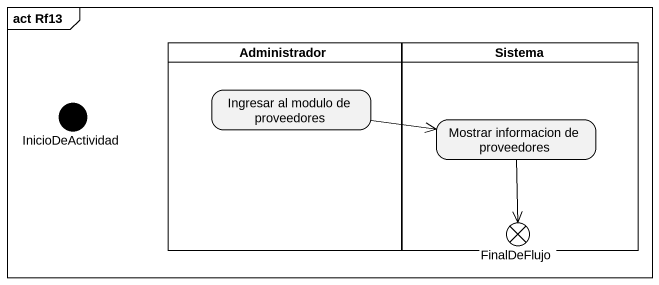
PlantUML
@startuml
mainframe act Rf13
hide empty description
state Administrador <<partition>> {
  state "Ingresar al modulo de proveedores" as Ingresar_al_modulo_de
}
state Sistema <<partition>> {
  state "Mostrar informacion de proveedores" as Mostrar_informacion_de
  state FinalDeFlujo <<end>>
}
state InicioDeActividad <<start>>
Ingresar_al_modulo_de -right-> Mostrar_informacion_de
Mostrar_informacion_de --> FinalDeFlujo
@enduml
